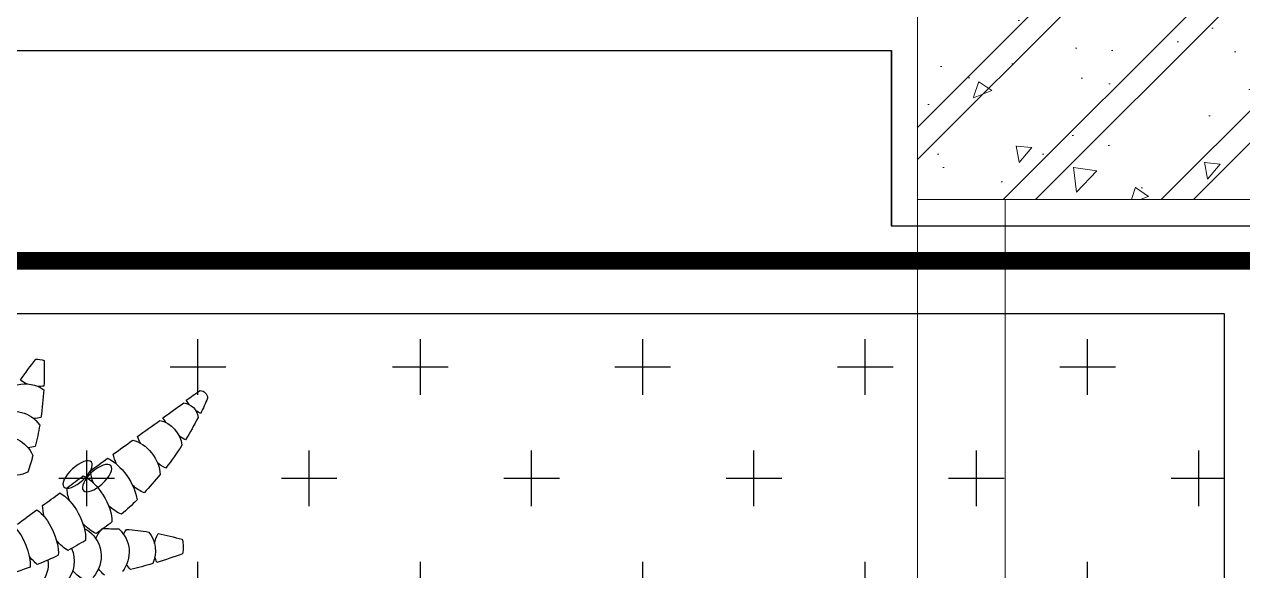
# Model space of a CAD drawing. Header units: millimetres. Extents: x -343543 to 400519, y -115663 to 104219.
# Drawn here: x -232309 to -231613, y 5688 to 6000 of the extents above; entities that cross this region are included whole.
import ezdxf
from ezdxf.xclip import XClip

# ---------------------------------------------------------------- set-up
doc = ezdxf.new("R2010")
doc.units = ezdxf.units.MM
doc.header["$XCLIPFRAME"] = 0
doc.linetypes.add("$0$02'TUONG Xay$0$HIDDEN", pattern=[0.375, 0.25, -0.125])
doc.layers.get('0').update_dxf_attribs({"color": 231, "lineweight": 0})
for name, color, linetype, lineweight in [('A-FLOR-PRTN', 161, 'Continuous', 9), ('A-PATT', 252, 'Continuous', 9), ('A-SYMBOLS', 10, 'Continuous', 13), ('XREF MAT BANG TUONG XAY$0$01.Xref _MB T1$0$A-LITE', 8, 'Continuous', 9), ('XREF MAT BANG TUONG XAY$0$xref_IKIGAI_Cot$0$A-FNSH', 8, 'Continuous', 9), ('XREF MAT BANG TUONG XAY$0$xref_IKIGAI_Cot$0$A-PATT', 8, 'Continuous', 5)]:
    doc.layers.add(name, color=color, linetype=linetype, lineweight=lineweight)
doc.layers.add('fix lightting yellow', color=2, linetype='Continuous', lineweight=5, true_color=0xffff00)
for name, color, linetype in [('XREF MAT BANG NOI THAT$0$FF-Plants', 8, 'Continuous'), ('XREF MAT BANG TUONG XAY$0$A-FNSH', 8, 'Continuous'), ('XREF MAT BANG TUONG XAY$0$A-FURN', 8, 'Continuous'), ('XREF MAT BANG TUONG XAY$0$A-PATT', 8, 'Continuous')]:
    doc.layers.add(name, color=color, linetype=linetype)

# ---------------------------------------------------------------- blocks, each defined once
blk = doc.blocks.new('XREF MAT BANG TUONG XAY$0$01.Xref _MB T1$0$TB T1')
at = {"layer": 'XREF MAT BANG TUONG XAY$0$01.Xref _MB T1$0$A-LITE', "color": 8, "ltscale": 10}
for p, q in [((-5264.990343964488, 1119.998913193196), (-5264.990338514679, -1050.001110044983)), ((-5314.990340900553, -100.0005455435003), (-5314.990338514679, -1050.001110044983))]:
    blk.add_line(p, q, dxfattribs=at)
blk = doc.blocks.new('XREF MAT BANG TUONG XAY$0$nnngfnbv')
at = {"layer": 'XREF MAT BANG TUONG XAY$0$A-PATT'}
h = blk.add_hatch(dxfattribs=at)
h.set_pattern_fill('CROSS', color=8, scale=10)
h.set_pattern_definition([(0, (-9995.000496255685, -5371.663102779043), (63.5, 63.5), [31.75, -95.25]), (90, (-9979.125496255685, -5387.538102779043), (-63.5, 63.5), [31.75, -95.25])])
h.paths.add_polyline_path([(1950, 463.3368864665354), (-1225.000383514887, 463.3368872543806), (-1225.000383514887, -271.66366696554), (1950, -271.6636677533852)])
at = {"layer": 'XREF MAT BANG TUONG XAY$0$A-FNSH', "color": 8}
for points in [[(1918.399695988219, 613.3368859447437), (-1035.009770944876, 613.3368852693129), (-1035.009770944869, 513.3368843261851), (-1375.000383539422, 513.3368844096003), (-1375.000383514887, -421.6636669437567), (2498.000005776248, -421.6636672481645)], [(1950, 463.3368864665354), (-1225.000383514887, 463.3368872543806), (-1225.000383514887, -271.66366696554), (1950, -271.6636677533852)]]:
    blk.add_lwpolyline(points, close=True, dxfattribs=at)
blk = doc.blocks.new('XREF MAT BANG TUONG XAY$0$xref_IKIGAI_Cot')
at = {"layer": 'XREF MAT BANG TUONG XAY$0$xref_IKIGAI_Cot$0$A-PATT'}
h = blk.add_hatch(dxfattribs=at)
h.set_pattern_fill('BT-01', color=8, scale=15, angle=180, pattern_type=2)
h.set_pattern_definition([(230, (31275.00141281844, 6119.9999978599), (-107.589027390113, 9.412820247389279), [11.25, -123.75]), (175, (31275.00141281844, 6119.9999978599), (20.81270004194999, -112.8288200550018), [9, -99]), (280.4514, (31266.03566081844, 6120.7843988599), (-86.77640725710324, -103.415931309143), [9.5610285, -105.1713168]), (226.1842, (31275.00141281844, 6089.9999978599), (-160.0861572938467, 24.82785214935273), [16.875, -185.625]), (276.6356, (31261.66090106844, 6092.068993909899), (-140.1994058323055, -146.1176806350662), [14.3415432, -157.75695]), (171.1842, (31275.00141281844, 6089.9999978599), (-140.1992917700441, -146.1177901387987), [13.5, -148.5]), (201, (31260.00141281844, 6097.4999978599), (-89.53605781776923, 60.39283359980084), [11.25, -123.75]), (146, (31260.00141281844, 6097.4999978599), (-36.49729978823727, -108.772506757028), [8.999999999999998, -98.99999999999999]), (251.4514, (31252.54007786844, 6102.532738759899), (-126.0333942872235, -48.37957450649284), [9.5610285, -105.1713168]), (217.5, (31275.00141281844, 6119.9999978599), (-1.823978297593607, -49.93407807469672), [0, -97.8, 0, -100.5, 0, -99.375]), (187.5, (31275.00141281844, 6119.9999978599), (-39.4604306163223, -59.16175678235403), [0, -57.29999999999999, 0, -95.54999999999998, 0, -37.87499999999999]), (147.4999999999999, (31308.45141281844, 6119.9999978599), (-80.07336542586135, 3.383230760156973), [0, -37.5, 0, -117, 0, -155.25]), (137.5, (31323.45141281844, 6119.9999978599), (-87.47792540135794, -15.01574734984765), [0, -48.75, 0, -77.69999999999999, 0, -110.25]), (225, (31275.00141281844, 6119.9999978599), (45.0780573006424, -45.07805730064241), []), (225, (31275.00141281844, 6101.6249978599), (45.0780573006424, -45.07805730064241), [])])
h.paths.add_polyline_path([(31605.00141281844, 6299.999997859901), (31055.00141281844, 6299.9999978599), (31055.00141281844, 5899.9999978599), (31605.00141281844, 5899.999997859901)])
at = {"layer": 'XREF MAT BANG TUONG XAY$0$xref_IKIGAI_Cot$0$A-FNSH', "color": 8, "elevation": 2.819613635020082e-10}
blk.add_lwpolyline([(31605.00141281844, 6299.999997859901), (31055.00141281844, 6299.9999978599), (31055.00141281844, 5899.9999978599), (31605.00141281844, 5899.999997859901)], close=True, dxfattribs=at)
blk = doc.blocks.new('XREF MAT BANG NOI THAT$0$YLD.Studio-03-28')
at = {"layer": 'XREF MAT BANG NOI THAT$0$FF-Plants', "color": 8}
for centre, major_axis, ratio, start_param, end_param in [((97.05284168919934, 330.8275100041719), (176.4421554953187, 17.95591302166388), 0.9999999897156868, 3.002179669673577, 3.084606505166432), ((-74.88134276890742, 320.0512965743037), (12.93659471918888, 12.93659471918888), 0.9999999957206386, 0.8206196830906256, 1.078807716744217), ((-251.3674392125158, 199.8900692204552), (-213.132043511627, 68.2795912148354), 0.9999999965358195, 4.051837266531322, 4.118590148482424), ((-167.9304606786518, 314.8944094202088), (-4.40755067292901, 4.152502421481725), 0.8741888861173059, -0.6319071538280706, 0.6052041536953681), ((-3805.390056651324, -4820.752431359833), (3697.773052327549, 5097.058697993964), 0.999999756050607, 0.01051662926745012, 0.01205761996545429), ((-77.49555023224639, 341.0551407805251), (12.936594708867, 12.936594708867), 0.9999999997365673, 3.782734836512489, 3.970709231368572), ((-69.50125530199693, 305.9564851431714), (17.74216628728502, 4.463910999070719), 0.9999999943773378, 1.070558120934031, 1.937109551884601), ((97.05284168919934, 330.8275100041719), (174.0841312221143, 33.89637583714638), 0.9999999951844816, 3.005163354075563, 3.095156674871967), ((-77.49555023224639, 341.0551407805251), (12.93659468882309, 12.93659468882309), 0.9999999988035385, 4.331164383087248, 4.559333836662066), ((-17.16018260107921, 382.2380180007385), (160.1797082214889, 56.51745446291992), 0.9999999898233294, 3.202231602964956, 3.258796900662371), ((-158.9362722078858, 303.7149227748232), (-1.268702625584919, 9.622671225044256), 0.9597928862967984, -0.02720303143978753, 1.298201580551208), ((-167.9304606786518, 314.8944094202088), (7.329709338839624, 7.528375124906334), 0.4909468418150581, -1.435336747309348, -1.122827860753417), ((-3804.471734656259, -4821.904820391668), (-5351.806909079456, 3318.387979156732), 0.9999999611240139, 4.647901959251977, 4.650212370059414), ((-167.9304606786518, 314.8944094202088), (7.329709229904727, 7.52837495180234), 0.4909468497742713, 4.036544822815481, 4.390011684205946), ((-62.758410310611, 290.2529694598707), (17.630733289488, 4.885510170946297), 0.9999999943321782, 0.8431571097711932, 2.259345905747704), ((-16.24186060415195, 381.0856289716976), (-165.2730719705319, 39.1991495417606), 0.9999999975944982, 0.6964560201580681, 0.7832871013441975), ((-146.7284375319778, 290.5002876913713), (8.366666647350689, 11.21706335084777), 0.800188843531284, 0.7189991051002731, 2.201301033719532), ((-158.9362722078858, 303.7149227748232), (11.45267089993225, 11.76308648065397), 0.4909468357412444, -1.242361319565273, -1.031337908981526), ((-3803.622878328204, -4822.842132454498), (-5285.137964654084, 3423.573260325377), 0.9999999459896264, 4.66498755370322, 4.667502110186231), ((-73.48158181296276, 322.665340059677), (12.9365947072449, 12.9365947072449), 0.9999999979605378, 3.653835098952879, 3.878466996204468), ((97.05284168919934, 330.8275100041719), (-24.9128610713392, 175.5949843563175), 0.9999999980400249, 1.600202856545407, 1.670446398162764), ((-158.9362722078858, 303.7149227748232), (11.45267062878291, 11.76308584017858), 0.4909468513044775, 4.08268328055024, 4.366363273212189), ((-146.7284375319778, 290.5002876913713), (12.64627297802838, 14.59893919167432), 0.4909468468902456, -1.176481097429511, -0.937354178647705), ((-57.00696098642038, 276.1273046436327), (17.50925977877989, 5.304412120123902), 0.9999999945420912, 1.041301280764731, 2.442573798880203), ((-15.39300427423404, 380.1483169070052), (163.4430271362827, 46.24000973551371), 0.9999999940674265, 3.430249331695286, 3.524537443065122), ((-133.2609513851403, 277.4827897364812), (9.706237366164139, 13.37043246103541), 0.6715151447655748, 0.6384764411533355, 2.368727906048248), ((-3802.701228957862, -4823.637045930831), (3748.204460823887, 5060.088560110727), 0.9999998109734831, 0.01281549493406442, 0.0150001575880776), ((-69.50125530199693, 305.9564851431714), (12.93659470696999, 12.93659470696999), 0.9999999993314679, 3.610657965258576, 3.836879444327568), ((-146.7284375319778, 290.5002876913713), (12.64627287096968, 14.5989390032382), 0.4909468502334168, 3.989503513690973, 4.318420900924854), ((-120.0256600847988, 266.0103594681786), (10.86593002004458, 15.96836888319483), 0.4909468497871159, 0.6786989620227541, 2.389360126226626), ((-133.2609513851403, 277.4827897364812), (11.77602466952318, 15.30955523909016), 0.4909468501441828, -1.152147639653272, -0.7954633674197474), ((-110.4984644411652, 270.4990289902853), (-7.845648431776199, 7.095708434830859), 0.4162753710358963, 3.141592650563511, 9.424777957743096), ((-3802.701228957862, -4823.637045930831), (3746.64099213498, 5061.246312459765), 0.9999996824910966, 0.009963262874090661, 0.01188753952632271), ((-99.38588574366258, 272.5202029079737), (-7.845648431173454, 7.095708431378293), 0.416275370777811, 3.141592649506372, 9.424777956685958), ((97.05284168919934, 330.8275100041719), (-125.4078328924075, 125.4078328924075), 0.9999999983925401, 1.05649950652262, 1.112329087310983), ((-14.47135490947949, 379.3534034306722), (-167.5626515410913, 27.83019038672893), 0.9999999956354648, 0.8452402378602328, 0.926650782043275), ((-106.1456983054577, 255.326902486624), (9.919068509383218, 16.57315056881835), 0.4909468498839675, 0.6039818082453201, 2.465473325987794), ((-120.0256600847988, 266.0103594681786), (10.86593001828767, 15.96836889079784), 0.4909468496988479, -1.152147641600943, -0.7070012296093103), ((-3802.701228957862, -4823.637045930831), (-5699.581531200943, 2677.368961232883), 0.9999999837658972, 4.521646272025056, 4.523469894618961), ((-62.758410310611, 290.2529694598707), (18.22737870761955, 1.572778717679033), 0.9999999928611951, 4.164720358469356, 4.507718634442099), ((-133.2609513851403, 277.4827897364812), (11.77602469522021, 15.30955529706591), 0.4909468493492885, 3.847361665206314, 4.325540110091709), ((-106.1456983054577, 255.326902486624), (9.919068504446633, 16.573150557781), 0.4909468502904137, -1.152147641164129, -0.6922058349556471), ((-14.47135490947949, 379.3534034306722), (-155.6322015466034, 68.04689301486556), 0.9999999935484988, 1.208041854049054, 1.278992474982387), ((-91.66803144128608, 245.4685682256313), (8.938644004841839, 17.12185395484145), 0.4909468501982264, 0.6149029549640175, 2.459294009581086), ((-3802.701228957862, -4823.637045930831), (-5360.707927057389, 3303.989421752492), 0.999999966200306, 4.632097299452644, 4.634029127514126), ((-120.0256600847988, 266.0103594681786), (10.86593003335082, 15.96836888657895), 0.4909468494815828, 3.753714373221414, 4.325540109682055), ((-76.64164733351754, 236.4687141601535), (7.927973962771603, 17.61262241091638), 0.4909468505972801, 0.7016937326413406, 2.380415415773034), ((-91.66803144128608, 245.4685682256313), (8.93864401585018, 17.12185391938665), 0.4909468508383752, -1.15214764016263, -0.7635592180793905), ((-3802.701228957862, -4823.637045930831), (-5126.908526638885, 3656.276165095485), 0.9999998294431882, 4.696405576533434, 4.69861726475258), ((-14.47135490947949, 379.3534034306722), (138.9771691927697, 97.65811759199467), 0.9999999933373459, 3.437172698590683, 3.503321363433299), ((-106.1456983054577, 255.326902486624), (9.919068475717488, 16.57315056584735), 0.4909468500726378, 3.72886944498357, 4.325540108315771), ((-114.7971176004557, 77.70627911319752), (158.1599920486445, 43.13223413497731), 0.9999999962359322, 1.492262556106623, 1.578396267242674), ((-160.7401860321461, 229.7984867321866), (12.57054902170314, 12.57054902170314), 0.9999999966631528, 5.680202132398802, 6.026292953652537), ((-125.9794925584047, 228.8399899473952), (17.07745502799096, 4.939426693575613), 0.9999999945905328, 2.204083068116022, 3.27445403661521), ((-114.7971176004557, 77.70627911319752), (161.6831610758076, 27.08372871167255), 0.999999992376263, 1.480864008475499, 1.559591127489053), ((-111.0068657978027, 228.2529963611232), (17.08026470794512, 4.929702203359387), 0.9999999944095926, 2.024853477847871, 3.533691193675193), ((-141.9110297060161, 231.1133841222691), (12.57054903977826, 12.57054903977826), 0.999999994253499, 5.915151756576156, 6.09895888802928), ((-114.7971176004557, 77.70627911319752), (-163.9358727376123, 0.05356406143941572), 0.9999999876404142, 4.705661449276769, 4.762338472790303), ((-125.9794925584047, 228.8399899473952), (-12.57054904637835, 12.57054904637835), 0.9999999978446382, 4.344355432453734, 4.730657947052231), ((-95.0753286501913, 225.9796021862494), (17.09506373783563, 4.878135103961887), 0.9999999945685077, 1.825605256213047, 3.619335994625446), ((-114.7971176004557, 77.70627911319752), (-163.9112873831488, 2.856506410913835), 0.9999981353103506, 4.659635094252263, 4.664546459131357), ((-61.1173905099331, 228.35779296072), (6.890478161652565, 18.04379532816059), 0.4909468508556296, 0.8449876804665464, 2.249936126343838), ((-141.9110297060161, 231.1133841222691), (17.04424318088467, 5.052838859005579), 0.9999999953354323, 2.602096516899822, 3.077177609110375), ((-14.47135490947949, 379.3534034306722), (-169.581846684716, 9.682927670862568), 0.9999999920499353, 1.073323528199316, 1.142110403355209), ((-79.668557038769, 223.1076096131073), (17.07195046461218, 4.958418464166072), 0.9999999946522833, 2.442403549832578, 3.561484273808863), ((-91.66803144128608, 245.4685682256313), (8.93864395515223, 17.12185394772698), 0.4909468505091791, 3.785605896537032, 4.325540107560718), ((-55.74769484089302, 518.6752754107656), (-309.3328514666615, 1.144285359798385), 0.9999999913624766, 1.233335354553325, 1.283194948003503), ((-160.7401860321461, 229.7984867321866), (12.57054905278577, 12.57054905278577), 0.9999999953155494, 5.066836450643303, 5.260237809720109), ((-14.47135490947949, 379.3534034306722), (161.0124372989063, 54.09950655577975), 0.999999994545732, 3.938294320571646, 4.015798005946903), ((-64.79303124384569, 221.4316725155877), (17.09819868629425, 4.867135505838341), 0.9999999949697418, 2.737370687471349, 3.549403831759793), ((-76.64164733351754, 236.4687141601535), (7.927974093279126, 17.61262246771037), 0.4909468490889701, 3.914321589397929, 4.325540113895358), ((-55.74769484089302, 518.6752754107656), (304.8467136920904, 52.50336036773699), 0.999999994565146, 4.258407681143783, 4.300751607344945), ((-141.9110297060161, 231.1133841222691), (12.57054911074762, 12.57054911074762), 0.9999999885381441, 4.691759462338834, 4.895835009594625), ((-125.9794925584047, 228.8399899473952), (-12.5705489874722, 12.5705489874722), 0.9999999978084417, 3.037108408270045, 3.325038685086398), ((-111.0068657978027, 228.2529963611232), (17.17971139764616, 4.571096417690231), 0.9999999955652403, -1.30918105228719, -0.8891529461905924), ((-14.47135490947949, 379.3534034306722), (168.7267880480165, 19.57122057198167), 0.9999999935233287, 4.249272556620641, 4.338394923262473)]:
    blk.add_ellipse(centre, major_axis=major_axis, ratio=ratio, start_param=start_param, end_param=end_param, dxfattribs=at)
blk = doc.blocks.new('XREF MAT BANG NOI THAT')
at = {"color": 8, "xscale": -1}
blk.add_blockref('XREF MAT BANG NOI THAT$0$YLD.Studio-03-28', (30476.02622410763, 5470.593649240486), dxfattribs=at)
blk = doc.blocks.new('01.Xref _MB T1')
at = {"layer": 'XREF MAT BANG TUONG XAY$0$A-FNSH', "color": 8}
blk.add_lwpolyline([(25775.01057707986, 5984.999989252437), (31040.01068666502, 5984.999988048356), (31040.01068666501, 5884.999987105228), (31380.00129912412, 5884.999987188643), (31380.00130034605, 1284.999989197549), (31620.01069303974, 1284.999989252436), (31620.00977924834, 2985.000304539011), (40015.01090758531, 2984.99996028257), (40015.00112589871, 4414.999982515328), (37635.00082524648, 4415.000015141835), (37635.00082353304, 4290.009599311321), (39890.01080962418, 4290.009490519547), (39890.01081000708, 3414.999971610228), (39685.00142307776, 3414.999971651798), (39685.00119733835, 3109.999980802448), (36065.02005204491, 3109.999980802448), (36065.02142609532, 9974.999761473204), (39585.00145825247, 9974.99999909619), (39585.00145825248, 9785.00020688083), (39890.01087703292, 9785.000206856816), (39890.0101318732, 5504.999887541038)], dxfattribs=at)
at = {"color": 8}
ref = blk.add_blockref('XREF MAT BANG TUONG XAY$0$xref_IKIGAI_Cot', (-0.009273172880057245, -1.075099498848431e-05), dxfattribs=at)
XClip(ref).set_block_clipping_path([(-1610.3425959282936, -2225.6693134198044), (41829.12952086335, 21555.881957526355)])
at = {"color": 8, "xscale": -1}
blk.add_blockref('XREF MAT BANG TUONG XAY$0$01.Xref _MB T1$0$TB T1', (25790.00109313769, 6000.000543403401), dxfattribs=at)
at = {"layer": 'XREF MAT BANG TUONG XAY$0$A-FURN', "color": 8, "xscale": -1}
blk.add_blockref('XREF MAT BANG TUONG XAY$0$nnngfnbv', (30004.99143177794, 5371.663102779043), dxfattribs=at)
at = {"layer": 'A-PATT', "color": 8}
blk.add_blockref('XREF MAT BANG NOI THAT', (0, 0), dxfattribs=at)
blk = doc.blocks.new('DenSanTuongT1Ikigai')
at = {"layer": 'fix lightting yellow', "linetype": "$0$02'TUONG Xay$0$HIDDEN", "ltscale": 500, "const_width": 10}
blk.add_lwpolyline([(28024.99132191403, 5864.999999996572), (31259.97792901015, 5864.999999996572), (31259.97792901015, 5069.999446564493), (28024.99132191403, 5069.999446564493)], close=True, dxfattribs=at)

msp = doc.modelspace()

# ---------------------------------------------------------------- block references
at = {"layer": 'A-SYMBOLS'}
msp.add_blockref('01.Xref _MB T1', (-262854.0247017712, 2.91038304567337e-11), dxfattribs=at)

# ---------------------------------------------------------------- next in the draw order: block references
at = {"layer": 'A-FLOR-PRTN'}
msp.add_blockref('DenSanTuongT1Ikigai', (-262854.0245919073, -2.150196041839081e-05), dxfattribs=at)

doc.saveas('drawing.dxf')
